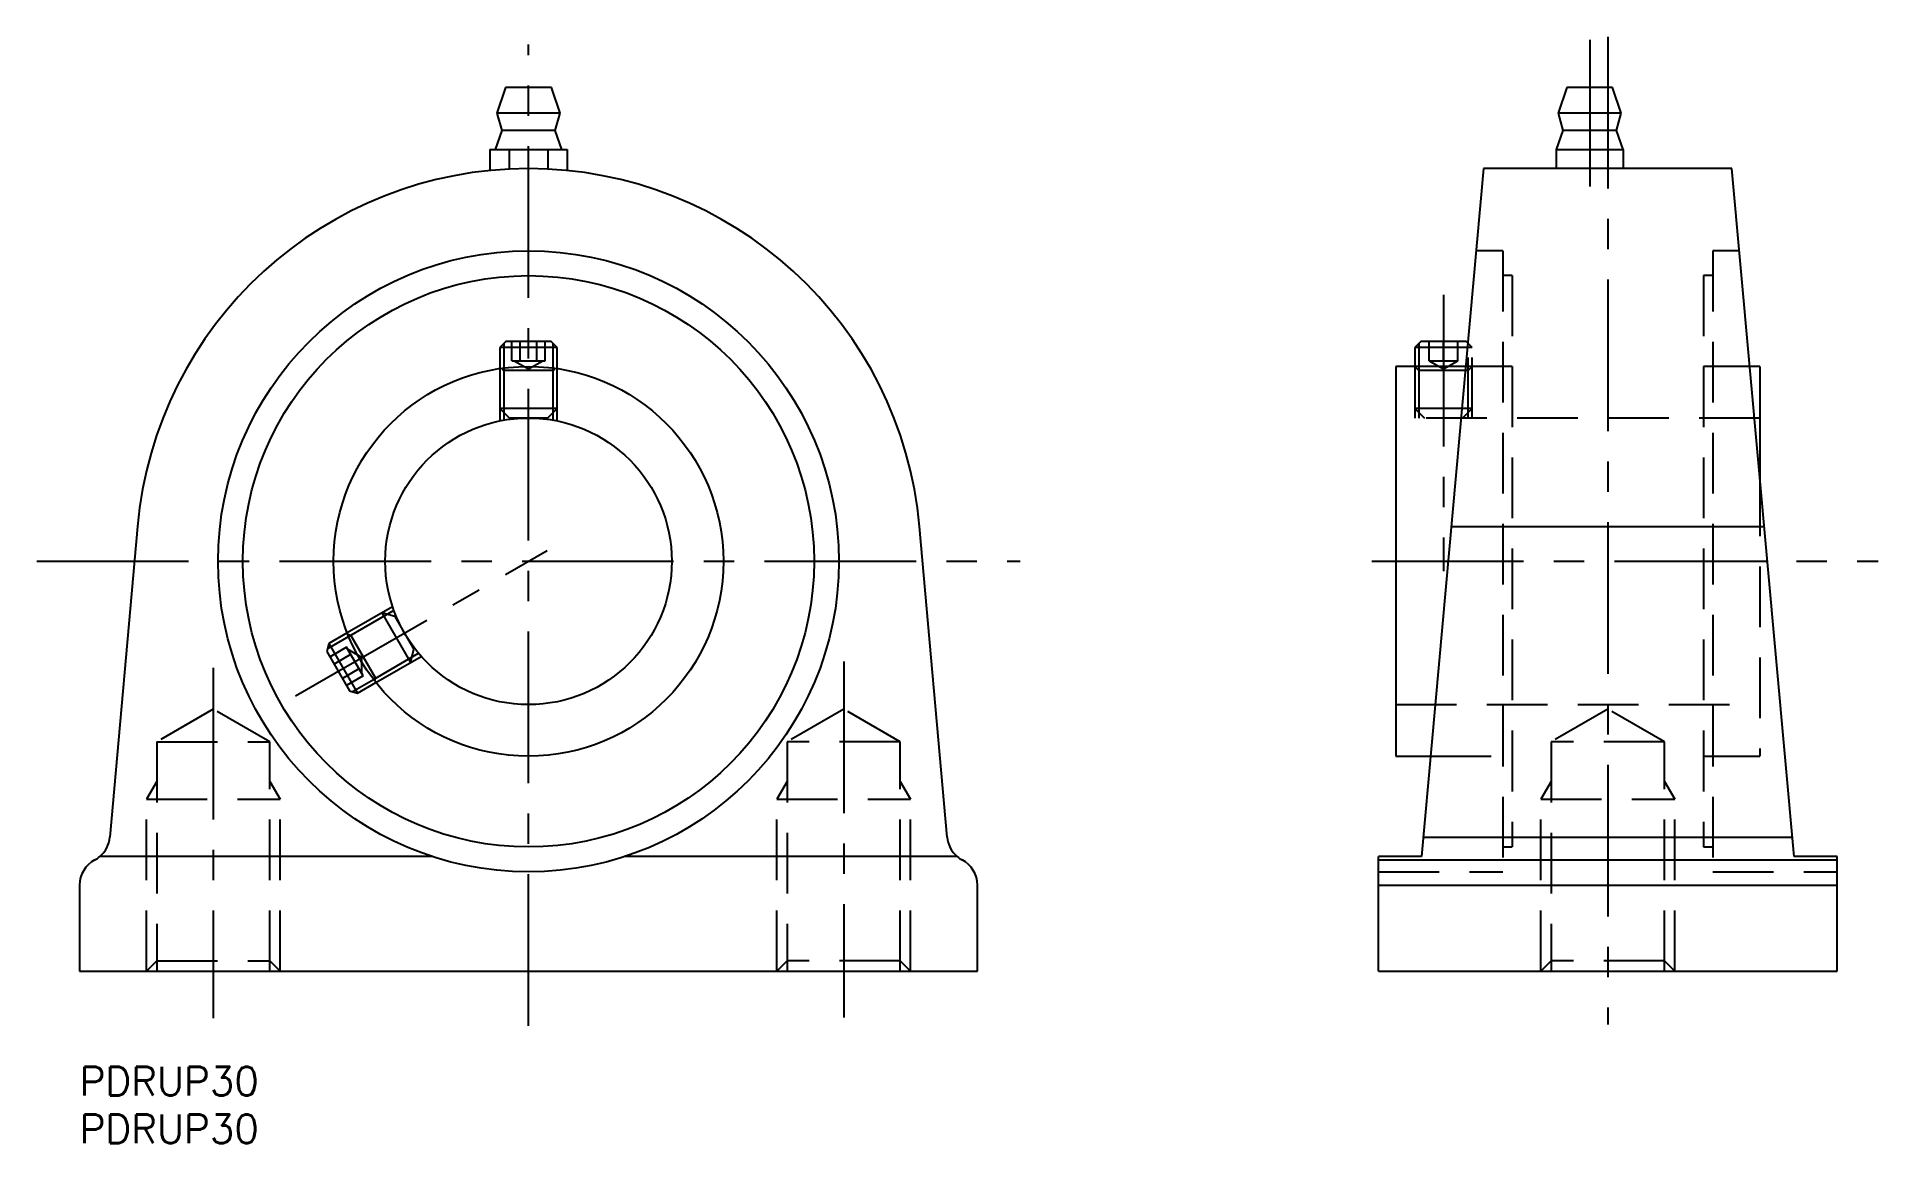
# Model space of a CAD drawing. Extents: x -4 to 188, y -8 to 108.
import ezdxf

# ---------------------------------------------------------------- set-up
doc = ezdxf.new("R2010")
doc.units = 0
doc.header["$LTSCALE"] = 0.5
doc.linetypes.add('CENTER', pattern=[50.8, 31.75, -6.35, 6.35, -6.35])
doc.linetypes.add('DASHED', pattern=[19.05, 12.7, -6.35])
for name, color, linetype in [('MSM_CENTER', 1, 'CENTER'), ('MSM_CONTINUOUS', 7, 'CONTINUOUS'), ('MSM_DASHED', 4, 'DASHED'), ('MSM_NARROW', 5, 'CONTINUOUS'), ('MSM_PART_NUMBER', 7, 'CONTINUOUS')]:
    doc.layers.add(name, color=color, linetype=linetype)
doc.styles.get("Standard").update_dxf_attribs({"font": 'txt.shx', "height": 3, "bigfont": 'bigfont.shx'})

msp = doc.modelspace()

# ---------------------------------------------------------------- linework, layer by layer
at = {"layer": 'MSM_CENTER'}
for p, q in [((47, 4.27), (47, 106.98)), ((158.1, 107.47), (158.1, 92.13)), ((160, 107.8), (160, 4.43)), ((142.8, 80.79), (142.8, 51.88)), ((22.59, 38.81), (48.96, 54.03)), ((-4.48, 52.9), (98.48, 52.9)), ((135.3, 52.9), (188.31, 52.9)), ((80, 42.41), (80, 5.17)), ((14, 41.75), (14, 5.08))]:
    msp.add_line(p, q, dxfattribs=at)
at = {"layer": 'MSM_CONTINUOUS'}
for p, q in [((44.6, 102.5), (43.7, 99.8)), ((49.4, 102.5), (44.6, 102.5)), ((50.3, 99.8), (49.4, 102.5)), ((155.7, 102.5), (154.8, 99.8)), ((160.5, 102.5), (155.7, 102.5)), ((161.4, 99.8), (160.5, 102.5)), ((43.7, 99.8), (44.2, 98)), ((50.3, 99.8), (43.7, 99.8)), ((49.8, 98), (50.3, 99.8)), ((161.4, 99.8), (154.8, 99.8)), ((154.8, 99.8), (155.3, 98)), ((160.9, 98), (161.4, 99.8)), ((44.2, 98), (43.5, 96)), ((49.8, 98), (44.2, 98)), ((50.5, 96), (49.8, 98)), ((155.3, 98), (154.6, 96)), ((160.9, 98), (155.3, 98)), ((161.6, 96), (160.9, 98)), ((42.96, 96), (51.04, 96)), ((42.96, 96), (42.96, 93.8)), ((44.98, 96), (44.98, 93.95)), ((49.02, 96), (49.02, 93.95)), ((51.04, 96), (51.04, 93.8)), ((154.6, 96), (154.6, 94)), ((154.6, 96), (161.6, 96)), ((161.6, 96), (161.6, 94)), ((147, 94), (140.5, 22)), ((173, 94), (147, 94)), ((179.5, 22), (173, 94)), ((44.61, 75.9), (44, 75.29)), ((44, 75.29), (44, 73.08)), ((50, 75.29), (44, 75.29)), ((49.39, 75.9), (44.61, 75.9)), ((50, 75.29), (49.39, 75.9)), ((50, 73.08), (50, 75.29)), ((140.41, 75.9), (139.8, 75.29)), ((139.8, 75.29), (139.8, 73.3)), ((145.31, 75.29), (139.8, 75.29)), ((145.19, 75.9), (140.41, 75.9)), ((145.35, 75.74), (145.19, 75.9)), ((145.8, 73.3), (137.8, 73.3)), ((137.8, 73.3), (137.8, 32.5)), ((175.9, 73.3), (174.87, 73.3)), ((175.9, 73.3), (175.9, 61.88)), ((6.06, 56.53), (3.18, 24.04)), ((90.82, 24.04), (87.94, 56.53)), ((143.62, 56.53), (176.38, 56.53)), ((28.03, 45.41), (26.11, 44.3)), ((26.11, 44.3), (25.89, 43.47)), ((25.89, 43.47), (28.27, 39.33)), ((26.11, 44.3), (29.11, 39.11)), ((28.27, 39.33), (29.11, 39.11)), ((29.11, 39.11), (31.03, 40.21)), ((137.8, 32.5), (141.45, 32.5)), ((140.68, 24.04), (179.32, 24.04)), ((36.93, 22), (2.12, 22)), ((91.88, 22), (57.07, 22)), ((140.5, 22), (136, 22)), ((136, 10), (136, 22)), ((136, 21.65), (184, 21.65)), ((184, 22), (179.5, 22)), ((184, 10), (184, 22)), ((0, 19), (0, 10)), ((94, 10), (94, 19)), ((0, 10), (94, 10)), ((136, 10), (184, 10))]:
    msp.add_line(p, q, dxfattribs=at)
for radius in [32.5, 29.9, 20.4, 15]:
    msp.add_circle((47, 52.9), radius, dxfattribs=at)
for centre, radius, start, end in [((47, 52.9), 41.1, 5.0653, 174.9347), ((0.19, 24.3), 3, 309.8688, 354.8688), ((93.81, 24.3), 3, 185.0653, 230.1312), ((3, 19), 3, 117.901, 180), ((0.19, 24.3), 3, 297.901, 309.8688), ((93.81, 24.3), 3, 230.1312, 242.099), ((91, 19), 3, 360, 62.099)]:
    msp.add_arc(centre, radius, start, end, dxfattribs=at)
at = {"layer": 'MSM_DASHED'}
for p, q in [((149, 85.4), (146.22, 85.4)), ((149, 85.4), (149, 20.4)), ((173.78, 85.4), (171, 85.4)), ((171, 85.4), (171, 20.4)), ((150, 82.8), (149, 82.8)), ((150, 82.8), (150, 23)), ((171, 82.8), (170, 82.8)), ((170, 82.8), (170, 23)), ((45.27, 73.9), (45.27, 75.9)), ((46.13, 73.9), (46.13, 75.9)), ((47.87, 73.9), (47.87, 75.9)), ((48.73, 73.9), (48.73, 75.9)), ((141.3, 73.9), (141.3, 75.9)), ((142.8, 73.9), (142.8, 75.9)), ((144.3, 73.9), (144.3, 75.9)), ((145.8, 75.29), (145.31, 75.29)), ((145.8, 75.29), (145.35, 75.74)), ((145.39, 67.9), (145.39, 75.69)), ((145.8, 67.9), (145.8, 75.29)), ((45.27, 73.9), (48.73, 73.9)), ((45.5, 73.9), (47, 73.03)), ((47, 73.03), (48.5, 73.9)), ((139.8, 73.3), (139.8, 67.9)), ((139.8, 73.3), (140.21, 72.89)), ((140.21, 73.3), (140.21, 67.9)), ((141.3, 73.9), (144.3, 73.9)), ((141.3, 73.9), (142.8, 73.03)), ((142.8, 73.03), (144.3, 73.9)), ((145.39, 72.89), (145.8, 73.3)), ((150, 73.3), (145.79, 73.3)), ((174.87, 73.3), (170, 73.3)), ((44, 73.08), (44, 67.6)), ((44.2, 73.1), (44.41, 72.89)), ((44.41, 73.13), (44.41, 67.67)), ((49.59, 72.89), (44.41, 72.89)), ((49.59, 67.68), (49.59, 73.13)), ((49.59, 72.89), (49.8, 73.1)), ((50, 67.6), (50, 73.08)), ((145.39, 72.89), (140.21, 72.89)), ((50, 68.9), (44, 68.9)), ((44, 68.9), (45, 67.9)), ((49, 67.9), (45, 67.9)), ((49, 67.9), (50, 68.9)), ((175.9, 67.9), (137.8, 67.9)), ((139.8, 68.9), (140.8, 67.9)), ((145.8, 68.9), (139.8, 68.9)), ((144.8, 67.9), (145.8, 68.9)), ((175.9, 61.88), (175.9, 32.5)), ((32.77, 48.15), (28.03, 45.41)), ((32.91, 47.76), (28.18, 45.03)), ((31.64, 47.5), (34.64, 42.3)), ((33.01, 47.13), (31.64, 47.5)), ((33.01, 47.13), (35.01, 43.67)), ((28.39, 45.15), (28.1, 45.23)), ((28.39, 45.15), (30.98, 40.66)), ((27.95, 43.9), (26.22, 42.9)), ((28.38, 43.15), (26.65, 42.15)), ((29.68, 40.9), (27.95, 43.9)), ((29.56, 42.83), (28.06, 43.7)), ((29.56, 41.1), (29.56, 42.83)), ((30.77, 40.54), (35.5, 43.27)), ((31.03, 40.21), (35.77, 42.95)), ((34.64, 42.3), (35.01, 43.67)), ((29.25, 41.65), (27.51, 40.65)), ((29.68, 40.9), (27.95, 39.9)), ((30.91, 40.37), (30.98, 40.66)), ((14, 37.42), (8.08, 34)), ((19.92, 34), (14, 37.42)), ((80, 37.42), (74.08, 34)), ((85.92, 34), (80, 37.42)), ((137.8, 37.9), (175.9, 37.9)), ((160, 37.42), (154.08, 34)), ((165.92, 34), (160, 37.42)), ((8.08, 34), (8.08, 10)), ((8.08, 34), (19.92, 34)), ((19.92, 10), (19.92, 34)), ((74.08, 34), (74.08, 10)), ((85.92, 34), (74.08, 34)), ((85.92, 10), (85.92, 34)), ((165.92, 34), (154.08, 34)), ((154.08, 34), (154.08, 10)), ((165.92, 10), (165.92, 34)), ((141.45, 32.5), (150, 32.5)), ((170, 32.5), (175.9, 32.5)), ((8.08, 29.87), (7, 28)), ((19.92, 29.87), (21, 28)), ((74.08, 29.87), (73, 28)), ((85.92, 29.87), (87, 28)), ((154.08, 29.87), (153, 28)), ((165.92, 29.87), (167, 28)), ((7, 10), (7, 28)), ((7, 28), (21, 28)), ((21, 10), (21, 28)), ((73, 10), (73, 28)), ((73, 28), (87, 28)), ((87, 10), (87, 28)), ((153, 10), (153, 28)), ((153, 28), (167, 28)), ((167, 10), (167, 28)), ((149, 23), (150, 23)), ((170, 23), (171, 23)), ((136, 20.4), (149, 20.4)), ((171, 20.4), (184, 20.4)), ((8.08, 11.08), (7, 10)), ((8.08, 11.08), (19.92, 11.08)), ((21, 10), (19.92, 11.08)), ((74.08, 11.08), (73, 10)), ((85.92, 11.08), (74.08, 11.08)), ((87, 10), (85.92, 11.08)), ((154.08, 11.08), (153, 10)), ((165.92, 11.08), (154.08, 11.08)), ((167, 10), (165.92, 11.08))]:
    msp.add_line(p, q, dxfattribs=at)
at = {"layer": 'MSM_NARROW'}
for p, q in [((44.41, 75.69), (44.41, 73.13)), ((49.59, 73.13), (49.59, 75.69)), ((140.21, 75.69), (140.21, 73.3)), ((28.18, 45.03), (25.96, 43.75)), ((28.56, 39.26), (30.77, 40.54)), ((136, 19), (184, 19))]:
    msp.add_line(p, q, dxfattribs=at)

# ---------------------------------------------------------------- texts
at = {"layer": 'MSM_PART_NUMBER'}
for p in [(0, -3), (0, -8)]:
    msp.add_text('PDRUP30', height=3, dxfattribs=at).set_placement(p)

doc.saveas('drawing.dxf')
